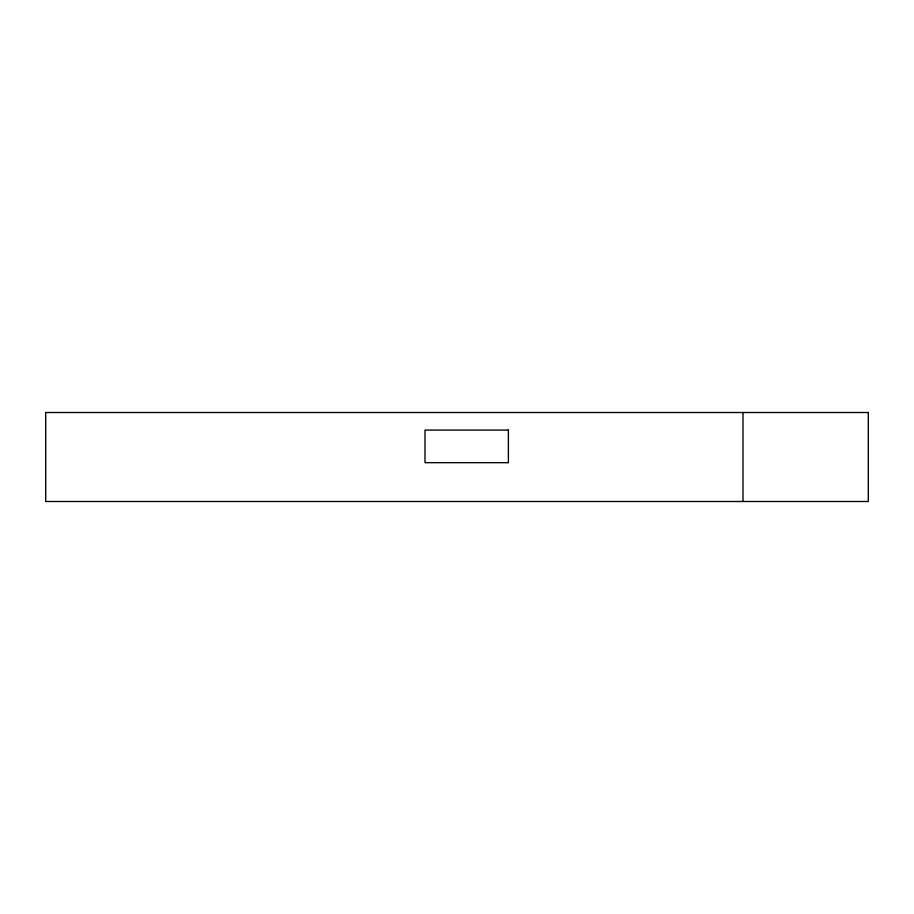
<?xml version="1.0" encoding="UTF-8"?>
<svg xmlns="http://www.w3.org/2000/svg" width="914" height="914" viewBox="0 0 914 914"><rect width="100%" height="100%" fill="white"/><g stroke="black" fill="none" stroke-linecap="round" stroke-linejoin="round"><path stroke-width="1.37" d="M742.979 412.511L742.979 501.489M868.3 412.511L45.7 412.511L45.7 501.489L868.3 501.489L868.3 412.511M508.39 430.071L424.999 430.071L424.999 462.678L508.39 462.678L508.39 430.071"/></g></svg>
